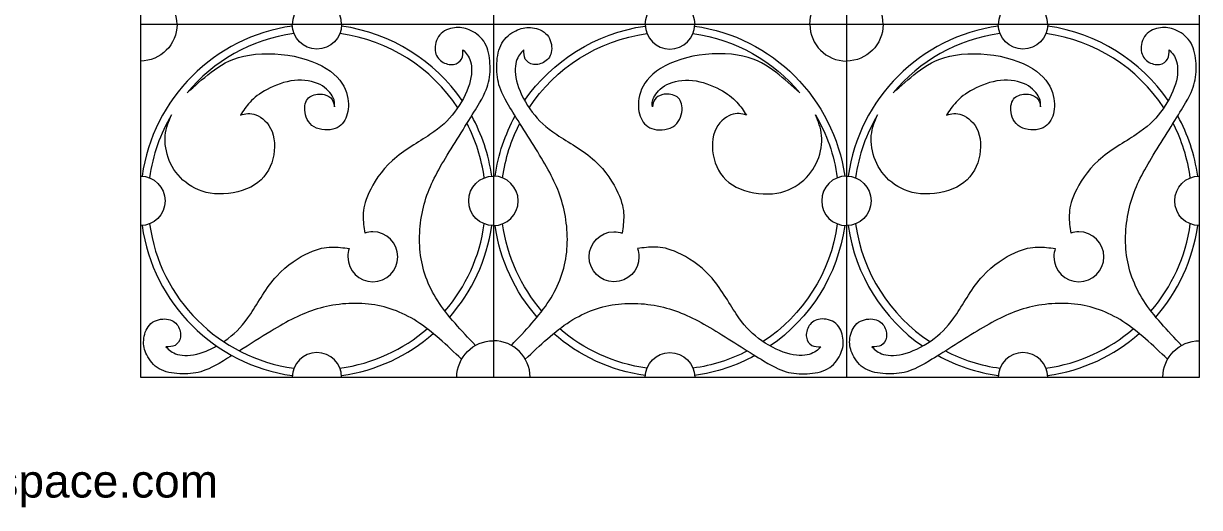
# Model space of a CAD drawing. Header units: millimetres. Extents: x -202 to 205, y -13 to 269.
# Drawn here: x 59.3 to 202, y -12.7 to 46.1 of the extents above; entities that cross this region are included whole.
import ezdxf

# ---------------------------------------------------------------- set-up
doc = ezdxf.new("R2010")
doc.units = ezdxf.units.MM
doc.header["$MEASUREMENT"] = 0
doc.layers.add('Default', color=18, linetype='Continuous')

msp = doc.modelspace()

# ---------------------------------------------------------------- linework, layer by layer
at = {"layer": 'Default', "color": 5, "lineweight": 20}
for points, knots in [([(73.49, 3.12), (73.49, 3.12), (73.49, 131.61), (73.49, 131.61), (73.49, 131.61), (201.98, 131.61), (201.98, 131.61), (201.98, 131.61), (201.98, 3.12), (201.98, 3.12), (201.98, 3.12), (73.49, 3.12), (73.49, 3.12)], [0, 0, 0, 0, 0.2, 0.2, 0.2, 0.4, 0.4, 0.4, 0.6, 0.6, 0.6, 1, 1, 1, 1]), ([(97.91, 45.95), (97.91, 47.61), (96.57, 48.95), (94.91, 48.95), (93.25, 48.95), (91.91, 47.61), (91.91, 45.95)], [0, 0, 0, 0, 0.333333, 0.333333, 0.333333, 1, 1, 1, 1]), ([(134.74, 45.95), (134.74, 47.61), (136.08, 48.95), (137.74, 48.95), (139.4, 48.95), (140.74, 47.61), (140.74, 45.95)], [0, 0, 0, 0, 0.333333, 0.333333, 0.333333, 1, 1, 1, 1]), ([(183.57, 45.95), (183.57, 47.61), (182.22, 48.95), (180.57, 48.95), (178.91, 48.95), (177.56, 47.61), (177.56, 45.95)], [0, 0, 0, 0, 0.333333, 0.333333, 0.333333, 1, 1, 1, 1]), ([(97.91, 45.95), (97.91, 44.29), (96.57, 42.95), (94.91, 42.95), (93.25, 42.95), (91.91, 44.29), (91.91, 45.95)], [0, 0, 0, 0, 0.333333, 0.333333, 0.333333, 1, 1, 1, 1]), ([(134.74, 45.95), (134.74, 44.29), (136.08, 42.95), (137.74, 42.95), (139.4, 42.95), (140.74, 44.29), (140.74, 45.95)], [0, 0, 0, 0, 0.333333, 0.333333, 0.333333, 1, 1, 1, 1]), ([(183.57, 45.95), (183.57, 44.29), (182.22, 42.95), (180.57, 42.95), (178.91, 42.95), (177.56, 44.29), (177.56, 45.95)], [0, 0, 0, 0, 0.333333, 0.333333, 0.333333, 1, 1, 1, 1]), ([(114.15, 7), (112.45, 8.77), (110.75, 10.55), (109.56, 12.41), (108.36, 14.27), (107.67, 16.21), (107.44, 18.29), (107.22, 20.36), (107.46, 22.56), (108.03, 24.5), (108.61, 26.44), (109.52, 28.11), (110.73, 30.09), (111.93, 32.08), (113.42, 34.37), (114.32, 35.88), (115.23, 37.39), (115.55, 38.12), (115.73, 38.93), (115.92, 39.74), (115.97, 40.64), (115.88, 41.52), (115.8, 42.4), (115.59, 43.27), (115.14, 43.92), (114.69, 44.57), (114.01, 45.02), (113.39, 45.28), (112.77, 45.54), (112.22, 45.62), (111.59, 45.53), (110.96, 45.45), (110.25, 45.19), (109.81, 44.68), (109.37, 44.16), (109.2, 43.38), (109.26, 42.77), (109.33, 42.16), (109.64, 41.72), (110.06, 41.43), (110.49, 41.15), (111.02, 41.02), (111.47, 41.09), (111.92, 41.16), (112.28, 41.42), (112.45, 41.74), (112.63, 42.07), (112.63, 42.47), (112.63, 42.86), (113, 42.48), (113.36, 42.11), (113.55, 41.44), (113.74, 40.77), (113.75, 39.81), (113.41, 38.7), (113.07, 37.59), (112.39, 36.33), (111.62, 35.3), (110.84, 34.27), (109.98, 33.47), (108.62, 32.57), (107.27, 31.67), (105.44, 30.67), (104.06, 29.42), (102.67, 28.17), (101.75, 26.67), (101.22, 25.51), (100.68, 24.35), (100.54, 23.53), (100.52, 22.78), (100.5, 22.02), (100.61, 21.32), (100.72, 20.62)], [0, 0, 0, 0, 0.04, 0.04, 0.04, 0.08, 0.08, 0.08, 0.12, 0.12, 0.12, 0.16, 0.16, 0.16, 0.2, 0.2, 0.2, 0.24, 0.24, 0.24, 0.28, 0.28, 0.28, 0.32, 0.32, 0.32, 0.36, 0.36, 0.36, 0.4, 0.4, 0.4, 0.44, 0.44, 0.44, 0.48, 0.48, 0.48, 0.52, 0.52, 0.52, 0.56, 0.56, 0.56, 0.6, 0.6, 0.6, 0.64, 0.64, 0.64, 0.68, 0.68, 0.68, 0.72, 0.72, 0.72, 0.76, 0.76, 0.76, 0.8, 0.8, 0.8, 0.84, 0.84, 0.84, 0.88, 0.88, 0.88, 0.92, 0.92, 0.92, 1, 1, 1, 1]), ([(118.5, 7), (120.2, 8.77), (121.9, 10.55), (123.09, 12.41), (124.29, 14.27), (124.98, 16.21), (125.21, 18.29), (125.43, 20.36), (125.19, 22.56), (124.61, 24.5), (124.04, 26.44), (123.12, 28.11), (121.92, 30.09), (120.72, 32.08), (119.23, 34.37), (118.32, 35.88), (117.42, 37.39), (117.1, 38.12), (116.92, 38.93), (116.73, 39.74), (116.68, 40.64), (116.76, 41.52), (116.84, 42.4), (117.06, 43.27), (117.51, 43.92), (117.96, 44.57), (118.64, 45.02), (119.26, 45.28), (119.87, 45.54), (120.42, 45.62), (121.05, 45.53), (121.68, 45.45), (122.39, 45.19), (122.84, 44.68), (123.28, 44.16), (123.45, 43.38), (123.38, 42.77), (123.32, 42.16), (123.01, 41.72), (122.58, 41.43), (122.16, 41.15), (121.62, 41.02), (121.18, 41.09), (120.73, 41.16), (120.37, 41.42), (120.19, 41.74), (120.02, 42.07), (120.02, 42.47), (120.02, 42.86), (119.65, 42.48), (119.28, 42.11), (119.1, 41.44), (118.91, 40.77), (118.9, 39.81), (119.24, 38.7), (119.57, 37.59), (120.26, 36.33), (121.03, 35.3), (121.81, 34.27), (122.67, 33.47), (124.02, 32.57), (125.37, 31.67), (127.21, 30.67), (128.59, 29.42), (129.97, 28.17), (130.9, 26.67), (131.43, 25.51), (131.96, 24.35), (132.11, 23.53), (132.13, 22.78), (132.14, 22.02), (132.04, 21.32), (131.93, 20.62)], [0, 0, 0, 0, 0.04, 0.04, 0.04, 0.08, 0.08, 0.08, 0.12, 0.12, 0.12, 0.16, 0.16, 0.16, 0.2, 0.2, 0.2, 0.24, 0.24, 0.24, 0.28, 0.28, 0.28, 0.32, 0.32, 0.32, 0.36, 0.36, 0.36, 0.4, 0.4, 0.4, 0.44, 0.44, 0.44, 0.48, 0.48, 0.48, 0.52, 0.52, 0.52, 0.56, 0.56, 0.56, 0.6, 0.6, 0.6, 0.64, 0.64, 0.64, 0.68, 0.68, 0.68, 0.72, 0.72, 0.72, 0.76, 0.76, 0.76, 0.8, 0.8, 0.8, 0.84, 0.84, 0.84, 0.88, 0.88, 0.88, 0.92, 0.92, 0.92, 1, 1, 1, 1]), ([(199.8, 7), (198.11, 8.77), (196.41, 10.55), (195.21, 12.41), (194.02, 14.27), (193.32, 16.21), (193.1, 18.29), (192.87, 20.36), (193.11, 22.56), (193.69, 24.5), (194.27, 26.44), (195.18, 28.11), (196.38, 30.09), (197.59, 32.08), (199.08, 34.37), (199.98, 35.88), (200.89, 37.39), (201.2, 38.12), (201.39, 38.93), (201.57, 39.74), (201.62, 40.64), (201.54, 41.52), (201.46, 42.4), (201.24, 43.27), (200.8, 43.92), (200.35, 44.57), (199.66, 45.02), (199.05, 45.28), (198.43, 45.54), (197.88, 45.62), (197.25, 45.53), (196.62, 45.45), (195.91, 45.19), (195.47, 44.68), (195.03, 44.16), (194.85, 43.38), (194.92, 42.77), (194.99, 42.16), (195.3, 41.72), (195.72, 41.43), (196.14, 41.15), (196.68, 41.02), (197.13, 41.09), (197.58, 41.16), (197.93, 41.42), (198.11, 41.74), (198.29, 42.07), (198.29, 42.47), (198.29, 42.86), (198.65, 42.48), (199.02, 42.11), (199.21, 41.44), (199.39, 40.77), (199.4, 39.81), (199.07, 38.7), (198.73, 37.59), (198.05, 36.33), (197.27, 35.3), (196.5, 34.27), (195.63, 33.47), (194.28, 32.57), (192.93, 31.67), (191.09, 30.67), (189.71, 29.42), (188.33, 28.17), (187.41, 26.67), (186.87, 25.51), (186.34, 24.35), (186.2, 23.53), (186.18, 22.78), (186.16, 22.02), (186.27, 21.32), (186.37, 20.62)], [0, 0, 0, 0, 0.04, 0.04, 0.04, 0.08, 0.08, 0.08, 0.12, 0.12, 0.12, 0.16, 0.16, 0.16, 0.2, 0.2, 0.2, 0.24, 0.24, 0.24, 0.28, 0.28, 0.28, 0.32, 0.32, 0.32, 0.36, 0.36, 0.36, 0.4, 0.4, 0.4, 0.44, 0.44, 0.44, 0.48, 0.48, 0.48, 0.52, 0.52, 0.52, 0.56, 0.56, 0.56, 0.6, 0.6, 0.6, 0.64, 0.64, 0.64, 0.68, 0.68, 0.68, 0.72, 0.72, 0.72, 0.76, 0.76, 0.76, 0.8, 0.8, 0.8, 0.84, 0.84, 0.84, 0.88, 0.88, 0.88, 0.92, 0.92, 0.92, 1, 1, 1, 1]), ([(79.15, 37.63), (80.08, 38.47), (81.01, 39.32), (82.07, 40.13), (83.12, 40.94), (84.29, 41.71), (86.04, 42.1), (87.79, 42.48), (90.12, 42.48), (92.15, 42.07), (94.17, 41.66), (95.89, 40.85), (96.98, 39.91), (98.06, 38.97), (98.5, 37.91), (98.66, 36.97), (98.83, 36.04), (98.71, 35.22), (98.41, 34.56), (98.11, 33.9), (97.62, 33.4), (96.83, 33.22), (96.05, 33.03), (94.97, 33.17), (94.31, 33.69), (93.65, 34.21), (93.41, 35.11), (93.44, 35.81), (93.46, 36.51), (93.75, 37), (94.21, 37.25), (94.67, 37.51), (95.31, 37.53), (95.78, 37.43), (96.25, 37.32), (96.56, 37.1), (96.74, 36.84), (96.92, 36.57), (96.98, 36.27), (97.04, 35.96), (97.07, 36.29), (97.1, 36.63), (96.86, 37.11), (96.62, 37.59), (96.11, 38.22), (95.29, 38.64), (94.47, 39.06), (93.34, 39.27), (92.18, 39.14), (91.01, 39.02), (89.79, 38.56), (88.87, 38.06), (87.94, 37.57), (87.29, 37.04), (86.8, 36.51), (86.31, 35.99), (85.98, 35.47), (85.64, 34.95), (86.22, 35.09), (86.79, 35.24), (87.51, 34.97), (88.22, 34.7), (89.06, 34.02), (89.47, 32.94), (89.88, 31.86), (89.85, 30.39), (89.42, 29.14), (88.99, 27.89), (88.15, 26.86), (86.88, 26.2), (85.61, 25.55), (83.91, 25.27), (82.48, 25.4), (81.05, 25.52), (79.9, 26.05), (78.99, 26.78), (78.08, 27.5), (77.41, 28.43), (77, 29.43), (76.59, 30.44), (76.42, 31.52), (76.51, 32.46), (76.6, 33.4), (76.93, 34.18), (77.27, 34.97)], [0, 0, 0, 0, 0.034483, 0.034483, 0.034483, 0.068966, 0.068966, 0.068966, 0.103448, 0.103448, 0.103448, 0.137931, 0.137931, 0.137931, 0.172414, 0.172414, 0.172414, 0.206897, 0.206897, 0.206897, 0.241379, 0.241379, 0.241379, 0.275862, 0.275862, 0.275862, 0.310345, 0.310345, 0.310345, 0.344828, 0.344828, 0.344828, 0.37931, 0.37931, 0.37931, 0.413793, 0.413793, 0.413793, 0.448276, 0.448276, 0.448276, 0.482759, 0.482759, 0.482759, 0.517241, 0.517241, 0.517241, 0.551724, 0.551724, 0.551724, 0.586207, 0.586207, 0.586207, 0.62069, 0.62069, 0.62069, 0.655172, 0.655172, 0.655172, 0.689655, 0.689655, 0.689655, 0.724138, 0.724138, 0.724138, 0.758621, 0.758621, 0.758621, 0.793103, 0.793103, 0.793103, 0.827586, 0.827586, 0.827586, 0.862069, 0.862069, 0.862069, 0.896552, 0.896552, 0.896552, 0.931034, 0.931034, 0.931034, 1, 1, 1, 1]), ([(153.5, 37.63), (152.57, 38.47), (151.64, 39.32), (150.58, 40.13), (149.53, 40.94), (148.36, 41.71), (146.6, 42.1), (144.85, 42.48), (142.53, 42.48), (140.5, 42.07), (138.48, 41.66), (136.75, 40.85), (135.67, 39.91), (134.59, 38.97), (134.15, 37.91), (133.98, 36.97), (133.82, 36.04), (133.93, 35.22), (134.24, 34.56), (134.54, 33.9), (135.03, 33.4), (135.82, 33.22), (136.6, 33.03), (137.68, 33.17), (138.34, 33.69), (138.99, 34.21), (139.24, 35.11), (139.21, 35.81), (139.19, 36.51), (138.9, 37), (138.44, 37.25), (137.98, 37.51), (137.34, 37.53), (136.87, 37.43), (136.4, 37.32), (136.09, 37.1), (135.91, 36.84), (135.72, 36.57), (135.67, 36.27), (135.61, 35.96), (135.58, 36.29), (135.55, 36.63), (135.79, 37.11), (136.03, 37.59), (136.54, 38.22), (137.36, 38.64), (138.18, 39.06), (139.3, 39.27), (140.47, 39.14), (141.64, 39.02), (142.85, 38.56), (143.78, 38.06), (144.71, 37.57), (145.35, 37.04), (145.84, 36.51), (146.34, 35.99), (146.67, 35.47), (147.01, 34.95), (146.43, 35.09), (145.85, 35.24), (145.14, 34.97), (144.43, 34.7), (143.58, 34.02), (143.17, 32.94), (142.77, 31.86), (142.79, 30.39), (143.23, 29.14), (143.66, 27.89), (144.5, 26.86), (145.77, 26.2), (147.04, 25.55), (148.74, 25.27), (150.17, 25.4), (151.6, 25.52), (152.75, 26.05), (153.66, 26.78), (154.57, 27.5), (155.23, 28.43), (155.65, 29.43), (156.06, 30.44), (156.22, 31.52), (156.14, 32.46), (156.05, 33.4), (155.71, 34.18), (155.38, 34.97)], [0, 0, 0, 0, 0.034483, 0.034483, 0.034483, 0.068966, 0.068966, 0.068966, 0.103448, 0.103448, 0.103448, 0.137931, 0.137931, 0.137931, 0.172414, 0.172414, 0.172414, 0.206897, 0.206897, 0.206897, 0.241379, 0.241379, 0.241379, 0.275862, 0.275862, 0.275862, 0.310345, 0.310345, 0.310345, 0.344828, 0.344828, 0.344828, 0.37931, 0.37931, 0.37931, 0.413793, 0.413793, 0.413793, 0.448276, 0.448276, 0.448276, 0.482759, 0.482759, 0.482759, 0.517241, 0.517241, 0.517241, 0.551724, 0.551724, 0.551724, 0.586207, 0.586207, 0.586207, 0.62069, 0.62069, 0.62069, 0.655172, 0.655172, 0.655172, 0.689655, 0.689655, 0.689655, 0.724138, 0.724138, 0.724138, 0.758621, 0.758621, 0.758621, 0.793103, 0.793103, 0.793103, 0.827586, 0.827586, 0.827586, 0.862069, 0.862069, 0.862069, 0.896552, 0.896552, 0.896552, 0.931034, 0.931034, 0.931034, 1, 1, 1, 1]), ([(164.8, 37.63), (165.74, 38.47), (166.67, 39.32), (167.72, 40.13), (168.78, 40.94), (169.95, 41.71), (171.7, 42.1), (173.45, 42.48), (175.78, 42.48), (177.8, 42.07), (179.83, 41.66), (181.55, 40.85), (182.63, 39.91), (183.72, 38.97), (184.16, 37.91), (184.32, 36.97), (184.48, 36.04), (184.37, 35.22), (184.07, 34.56), (183.76, 33.9), (183.27, 33.4), (182.49, 33.22), (181.7, 33.03), (180.63, 33.17), (179.97, 33.69), (179.31, 34.21), (179.07, 35.11), (179.09, 35.81), (179.12, 36.51), (179.41, 37), (179.87, 37.25), (180.33, 37.51), (180.96, 37.53), (181.44, 37.43), (181.91, 37.32), (182.21, 37.1), (182.4, 36.84), (182.58, 36.57), (182.64, 36.27), (182.7, 35.96), (182.72, 36.29), (182.75, 36.63), (182.51, 37.11), (182.27, 37.59), (181.76, 38.22), (180.94, 38.64), (180.13, 39.06), (179, 39.27), (177.83, 39.14), (176.66, 39.02), (175.45, 38.56), (174.52, 38.06), (173.6, 37.57), (172.95, 37.04), (172.46, 36.51), (171.97, 35.99), (171.63, 35.47), (171.3, 34.95), (171.87, 35.09), (172.45, 35.24), (173.16, 34.97), (173.87, 34.7), (174.72, 34.02), (175.13, 32.94), (175.54, 31.86), (175.51, 30.39), (175.08, 29.14), (174.64, 27.89), (173.81, 26.86), (172.54, 26.2), (171.27, 25.55), (169.56, 25.27), (168.14, 25.4), (166.71, 25.52), (165.55, 26.05), (164.64, 26.78), (163.73, 27.5), (163.07, 28.43), (162.66, 29.43), (162.24, 30.44), (162.08, 31.52), (162.17, 32.46), (162.25, 33.4), (162.59, 34.18), (162.93, 34.97)], [0, 0, 0, 0, 0.034483, 0.034483, 0.034483, 0.068966, 0.068966, 0.068966, 0.103448, 0.103448, 0.103448, 0.137931, 0.137931, 0.137931, 0.172414, 0.172414, 0.172414, 0.206897, 0.206897, 0.206897, 0.241379, 0.241379, 0.241379, 0.275862, 0.275862, 0.275862, 0.310345, 0.310345, 0.310345, 0.344828, 0.344828, 0.344828, 0.37931, 0.37931, 0.37931, 0.413793, 0.413793, 0.413793, 0.448276, 0.448276, 0.448276, 0.482759, 0.482759, 0.482759, 0.517241, 0.517241, 0.517241, 0.551724, 0.551724, 0.551724, 0.586207, 0.586207, 0.586207, 0.62069, 0.62069, 0.62069, 0.655172, 0.655172, 0.655172, 0.689655, 0.689655, 0.689655, 0.724138, 0.724138, 0.724138, 0.758621, 0.758621, 0.758621, 0.793103, 0.793103, 0.793103, 0.827586, 0.827586, 0.827586, 0.862069, 0.862069, 0.862069, 0.896552, 0.896552, 0.896552, 0.931034, 0.931034, 0.931034, 1, 1, 1, 1]), ([(73.5, 27.54), (75.15, 27.54), (76.5, 26.19), (76.5, 24.53), (76.5, 22.88), (75.15, 21.53), (73.5, 21.53)], [0, 0, 0, 0, 0.333333, 0.333333, 0.333333, 1, 1, 1, 1]), ([(116.32, 21.53), (114.67, 21.53), (113.32, 22.88), (113.32, 24.53), (113.32, 26.19), (114.67, 27.54), (116.32, 27.54)], [0, 0, 0, 0, 0.333333, 0.333333, 0.333333, 1, 1, 1, 1]), ([(116.32, 21.53), (117.98, 21.53), (119.33, 22.88), (119.33, 24.53), (119.33, 26.19), (117.98, 27.54), (116.32, 27.54)], [0, 0, 0, 0, 0.333333, 0.333333, 0.333333, 1, 1, 1, 1]), ([(159.15, 27.54), (157.49, 27.54), (156.15, 26.19), (156.15, 24.53), (156.15, 22.88), (157.49, 21.53), (159.15, 21.53)], [0, 0, 0, 0, 0.333333, 0.333333, 0.333333, 1, 1, 1, 1]), ([(159.15, 27.54), (160.81, 27.54), (162.15, 26.19), (162.15, 24.53), (162.15, 22.88), (160.81, 21.53), (159.15, 21.53)], [0, 0, 0, 0, 0.333333, 0.333333, 0.333333, 1, 1, 1, 1]), ([(201.98, 21.53), (200.32, 21.53), (198.98, 22.88), (198.98, 24.53), (198.98, 26.19), (200.32, 27.54), (201.98, 27.54)], [0, 0, 0, 0, 0.333333, 0.333333, 0.333333, 1, 1, 1, 1]), ([(98.83, 18.74), (98.72, 18.43), (98.66, 18.1), (98.66, 17.75), (98.66, 16.08), (100.02, 14.72), (101.69, 14.72), (103.37, 14.72), (104.72, 16.08), (104.72, 17.75), (104.72, 19.42), (103.37, 20.78), (101.69, 20.78), (101.35, 20.78), (101.02, 20.72), (100.72, 20.62)], [0, 0, 0, 0, 0.166667, 0.166667, 0.166667, 0.333333, 0.333333, 0.333333, 0.5, 0.5, 0.5, 0.666667, 0.666667, 0.666667, 1, 1, 1, 1]), ([(133.82, 18.74), (133.93, 18.43), (133.98, 18.1), (133.98, 17.75), (133.98, 16.08), (132.63, 14.72), (130.95, 14.72), (129.28, 14.72), (127.93, 16.08), (127.93, 17.75), (127.93, 19.42), (129.28, 20.78), (130.95, 20.78), (131.3, 20.78), (131.62, 20.72), (131.93, 20.62)], [0, 0, 0, 0, 0.166667, 0.166667, 0.166667, 0.333333, 0.333333, 0.333333, 0.5, 0.5, 0.5, 0.666667, 0.666667, 0.666667, 1, 1, 1, 1]), ([(184.48, 18.74), (184.38, 18.43), (184.32, 18.1), (184.32, 17.75), (184.32, 16.08), (185.68, 14.72), (187.35, 14.72), (189.02, 14.72), (190.38, 16.08), (190.38, 17.75), (190.38, 19.42), (189.02, 20.78), (187.35, 20.78), (187.01, 20.78), (186.68, 20.72), (186.37, 20.62)], [0, 0, 0, 0, 0.166667, 0.166667, 0.166667, 0.333333, 0.333333, 0.333333, 0.5, 0.5, 0.5, 0.666667, 0.666667, 0.666667, 1, 1, 1, 1]), ([(83.6, 7.45), (83.79, 7.57), (83.97, 7.7), (84.15, 7.84), (85.18, 8.61), (85.98, 9.48), (86.88, 10.83), (87.77, 12.18), (88.78, 14.02), (90.03, 15.4), (91.28, 16.78), (92.78, 17.7), (93.94, 18.24), (95.1, 18.77), (95.91, 18.91), (96.67, 18.93), (97.43, 18.95), (98.13, 18.84), (98.83, 18.74)], [0, 0, 0, 0, 0.142857, 0.142857, 0.142857, 0.285714, 0.285714, 0.285714, 0.428571, 0.428571, 0.428571, 0.571429, 0.571429, 0.571429, 0.714286, 0.714286, 0.714286, 1, 1, 1, 1]), ([(120.19, 5.31), (121.97, 7), (123.75, 8.7), (125.61, 9.9), (127.47, 11.09), (129.41, 11.79), (131.49, 12.01), (133.56, 12.24), (135.76, 12), (137.7, 11.42), (139.64, 10.84), (141.31, 9.93), (143.29, 8.73), (145.28, 7.52), (147.57, 6.03), (149.08, 5.13), (150.59, 4.22), (151.32, 3.91), (152.13, 3.72), (152.95, 3.54), (153.84, 3.49), (154.72, 3.57), (155.6, 3.65), (156.47, 3.87), (157.12, 4.31), (157.77, 4.76), (158.22, 5.45), (158.48, 6.06), (158.74, 6.68), (158.82, 7.23), (158.73, 7.86), (158.65, 8.49), (158.39, 9.2), (157.88, 9.64), (157.36, 10.08), (156.58, 10.26), (155.97, 10.19), (155.36, 10.12), (154.92, 9.81), (154.63, 9.39), (154.35, 8.97), (154.22, 8.43), (154.29, 7.98), (154.36, 7.53), (154.62, 7.18), (154.94, 7), (155.27, 6.82), (155.67, 6.82), (156.06, 6.82), (155.69, 6.46), (155.31, 6.09), (154.64, 5.9), (153.97, 5.72), (153.01, 5.71), (151.9, 6.04), (150.79, 6.38), (149.53, 7.06), (148.5, 7.84), (147.47, 8.61), (146.67, 9.48), (145.77, 10.83), (144.87, 12.18), (143.87, 14.02), (142.62, 15.4), (141.37, 16.78), (139.87, 17.7), (138.71, 18.24), (137.55, 18.77), (136.73, 18.91), (135.98, 18.93), (135.22, 18.95), (134.52, 18.84), (133.82, 18.74)], [0, 0, 0, 0, 0.04, 0.04, 0.04, 0.08, 0.08, 0.08, 0.12, 0.12, 0.12, 0.16, 0.16, 0.16, 0.2, 0.2, 0.2, 0.24, 0.24, 0.24, 0.28, 0.28, 0.28, 0.32, 0.32, 0.32, 0.36, 0.36, 0.36, 0.4, 0.4, 0.4, 0.44, 0.44, 0.44, 0.48, 0.48, 0.48, 0.52, 0.52, 0.52, 0.56, 0.56, 0.56, 0.6, 0.6, 0.6, 0.64, 0.64, 0.64, 0.68, 0.68, 0.68, 0.72, 0.72, 0.72, 0.76, 0.76, 0.76, 0.8, 0.8, 0.8, 0.84, 0.84, 0.84, 0.88, 0.88, 0.88, 0.92, 0.92, 0.92, 1, 1, 1, 1]), ([(198.11, 5.31), (196.33, 7), (194.56, 8.7), (192.69, 9.9), (190.83, 11.09), (188.89, 11.79), (186.82, 12.01), (184.75, 12.24), (182.54, 12), (180.6, 11.42), (178.67, 10.84), (176.99, 9.93), (175.01, 8.73), (173.03, 7.52), (170.74, 6.03), (169.23, 5.13), (167.72, 4.22), (166.99, 3.91), (166.17, 3.72), (165.36, 3.54), (164.46, 3.49), (163.58, 3.57), (162.7, 3.65), (161.84, 3.87), (161.18, 4.31), (160.53, 4.76), (160.09, 5.45), (159.83, 6.06), (159.57, 6.68), (159.49, 7.23), (159.57, 7.86), (159.66, 8.49), (159.91, 9.2), (160.43, 9.64), (160.94, 10.08), (161.72, 10.26), (162.34, 10.19), (162.95, 10.12), (163.39, 9.81), (163.67, 9.39), (163.96, 8.97), (164.08, 8.43), (164.01, 7.98), (163.95, 7.53), (163.69, 7.18), (163.36, 7), (163.03, 6.82), (162.64, 6.82), (162.24, 6.82), (162.62, 6.46), (162.99, 6.09), (163.66, 5.9), (164.33, 5.72), (165.29, 5.71), (166.4, 6.04), (167.52, 6.38), (168.78, 7.06), (169.81, 7.84), (170.83, 8.61), (171.63, 9.48), (172.53, 10.83), (173.43, 12.18), (174.43, 14.02), (175.68, 15.4), (176.93, 16.78), (178.43, 17.7), (179.59, 18.24), (180.75, 18.77), (181.57, 18.91), (182.33, 18.93), (183.09, 18.95), (183.78, 18.84), (184.48, 18.74)], [0, 0, 0, 0, 0.04, 0.04, 0.04, 0.08, 0.08, 0.08, 0.12, 0.12, 0.12, 0.16, 0.16, 0.16, 0.2, 0.2, 0.2, 0.24, 0.24, 0.24, 0.28, 0.28, 0.28, 0.32, 0.32, 0.32, 0.36, 0.36, 0.36, 0.4, 0.4, 0.4, 0.44, 0.44, 0.44, 0.48, 0.48, 0.48, 0.52, 0.52, 0.52, 0.56, 0.56, 0.56, 0.6, 0.6, 0.6, 0.64, 0.64, 0.64, 0.68, 0.68, 0.68, 0.72, 0.72, 0.72, 0.76, 0.76, 0.76, 0.8, 0.8, 0.8, 0.84, 0.84, 0.84, 0.88, 0.88, 0.88, 0.92, 0.92, 0.92, 1, 1, 1, 1]), ([(112.45, 5.31), (110.68, 7), (108.9, 8.7), (107.04, 9.9), (105.18, 11.09), (103.23, 11.79), (101.16, 12.01), (99.09, 12.24), (96.89, 12), (94.95, 11.42), (93.01, 10.84), (91.33, 9.93), (89.35, 8.73), (88.1, 7.97), (86.73, 7.09), (85.5, 6.32)], [0, 0, 0, 0, 0.166667, 0.166667, 0.166667, 0.333333, 0.333333, 0.333333, 0.5, 0.5, 0.5, 0.666667, 0.666667, 0.666667, 1, 1, 1, 1]), ([(84.6, 5.76), (84.23, 5.53), (83.88, 5.32), (83.57, 5.13), (82.06, 4.22), (81.33, 3.91), (80.52, 3.72), (79.7, 3.54), (78.81, 3.49), (77.93, 3.57), (77.04, 3.65), (76.18, 3.87), (75.53, 4.31), (74.87, 4.76), (74.43, 5.45), (74.17, 6.06), (73.91, 6.68), (73.83, 7.23), (73.92, 7.86), (74, 8.49), (74.26, 9.2), (74.77, 9.64), (75.29, 10.08), (76.07, 10.26), (76.68, 10.19), (77.29, 10.12), (77.73, 9.81), (78.02, 9.39), (78.3, 8.97), (78.42, 8.43), (78.36, 7.98), (78.29, 7.53), (78.03, 7.18), (77.7, 7), (77.38, 6.82), (76.98, 6.82), (76.59, 6.82), (76.96, 6.46), (77.34, 6.09), (78.01, 5.9), (78.67, 5.72), (79.64, 5.71), (80.75, 6.04), (81.38, 6.24), (82.07, 6.54), (82.73, 6.92)], [0, 0, 0, 0, 0.0625, 0.0625, 0.0625, 0.125, 0.125, 0.125, 0.1875, 0.1875, 0.1875, 0.25, 0.25, 0.25, 0.3125, 0.3125, 0.3125, 0.375, 0.375, 0.375, 0.4375, 0.4375, 0.4375, 0.5, 0.5, 0.5, 0.5625, 0.5625, 0.5625, 0.625, 0.625, 0.625, 0.6875, 0.6875, 0.6875, 0.75, 0.75, 0.75, 0.8125, 0.8125, 0.8125, 0.875, 0.875, 0.875, 1, 1, 1, 1]), ([(97.91, 3.12), (97.91, 4.78), (96.57, 6.12), (94.91, 6.12), (93.25, 6.12), (91.91, 4.78), (91.91, 3.12)], [0, 0, 0, 0, 0.333333, 0.333333, 0.333333, 1, 1, 1, 1]), ([(134.74, 3.12), (134.74, 4.78), (136.08, 6.12), (137.74, 6.12), (139.4, 6.12), (140.74, 4.78), (140.74, 3.12)], [0, 0, 0, 0, 0.333333, 0.333333, 0.333333, 1, 1, 1, 1]), ([(183.57, 3.12), (183.57, 4.78), (182.22, 6.12), (180.57, 6.12), (178.91, 6.12), (177.56, 4.78), (177.56, 3.12)], [0, 0, 0, 0, 0.333333, 0.333333, 0.333333, 1, 1, 1, 1])]:
    msp.add_open_spline(points, degree=3, knots=knots, dxfattribs=at)
for points in [[(116.32, 131.61), (116.32, 131.61), (116.32, 3.12), (116.32, 3.12)], [(159.15, 131.61), (159.15, 131.61), (159.15, 3.12), (159.15, 3.12)], [(77.94, 45.95), (77.94, 48.4), (75.95, 50.39), (73.5, 50.39)], [(154.71, 45.95), (154.71, 48.4), (156.7, 50.39), (159.15, 50.39)], [(163.6, 45.95), (163.6, 48.4), (161.61, 50.39), (159.15, 50.39)], [(77.94, 45.95), (77.94, 43.49), (75.95, 41.5), (73.5, 41.5)], [(201.98, 45.95), (201.98, 45.95), (73.5, 45.95), (73.5, 45.95)], [(91.91, 45.74), (82.48, 44.42), (75.02, 36.96), (73.7, 27.53)], [(112.53, 36.7), (109.21, 41.51), (103.96, 44.89), (97.9, 45.74)], [(120.11, 36.7), (123.44, 41.51), (128.69, 44.89), (134.74, 45.74)], [(140.73, 45.74), (150.16, 44.42), (157.62, 36.96), (158.94, 27.53)], [(154.71, 45.95), (154.71, 43.49), (156.7, 41.5), (159.15, 41.5)], [(163.6, 45.95), (163.6, 43.49), (161.61, 41.5), (159.15, 41.5)], [(177.57, 45.74), (168.14, 44.42), (160.68, 36.96), (159.36, 27.53)], [(198.19, 36.7), (194.86, 41.51), (189.62, 44.89), (183.56, 45.74)], [(92.12, 44.84), (86.92, 44.13), (82.34, 41.47), (79.15, 37.63)], [(112, 35.84), (108.82, 40.64), (103.67, 44.02), (97.7, 44.84)], [(120.65, 35.84), (123.83, 40.64), (128.98, 44.02), (134.95, 44.84)], [(140.53, 44.84), (145.72, 44.13), (150.3, 41.47), (153.5, 37.63)], [(177.78, 44.84), (172.58, 44.13), (168, 41.47), (164.8, 37.63)], [(197.66, 35.84), (194.48, 40.64), (189.32, 44.02), (183.36, 44.84)], [(77.27, 34.97), (75.91, 32.67), (74.98, 30.09), (74.61, 27.32)], [(116.12, 27.53), (115.75, 30.15), (114.91, 32.61), (113.69, 34.84)], [(116.53, 27.53), (116.9, 30.15), (117.74, 32.61), (118.96, 34.84)], [(155.38, 34.97), (156.74, 32.67), (157.66, 30.09), (158.04, 27.32)], [(162.93, 34.97), (161.57, 32.67), (160.64, 30.09), (160.26, 27.32)], [(201.77, 27.53), (201.41, 30.15), (200.57, 32.61), (199.34, 34.84)], [(115.21, 27.32), (114.89, 29.68), (114.17, 31.9), (113.12, 33.93)], [(117.44, 27.32), (117.76, 29.68), (118.48, 31.9), (119.52, 33.93)], [(200.87, 27.32), (200.55, 29.68), (199.83, 31.9), (198.78, 33.93)], [(73.7, 21.54), (75.02, 12.11), (82.48, 4.65), (91.91, 3.33)], [(74.61, 21.75), (75.84, 12.66), (83.04, 5.47), (92.12, 4.23)], [(110.44, 11.16), (112.96, 14.09), (114.67, 17.73), (115.21, 21.75)], [(111.02, 10.43), (113.7, 13.49), (115.53, 17.32), (116.12, 21.54)], [(121.63, 10.43), (118.95, 13.49), (117.12, 17.32), (116.53, 21.54)], [(122.21, 11.16), (119.69, 14.09), (117.98, 17.73), (117.44, 21.75)], [(158.04, 21.75), (157.23, 15.78), (153.85, 10.63), (149.05, 7.45)], [(158.94, 21.54), (158.1, 15.49), (154.72, 10.24), (149.91, 6.92)], [(159.36, 21.54), (160.21, 15.49), (163.59, 10.24), (168.39, 6.92)], [(160.26, 21.75), (161.08, 15.78), (164.46, 10.63), (169.25, 7.45)], [(196.09, 11.16), (198.61, 14.09), (200.32, 17.73), (200.87, 21.75)], [(196.68, 10.43), (199.36, 13.49), (201.18, 17.32), (201.77, 21.54)], [(97.7, 4.23), (101.72, 4.78), (105.36, 6.49), (108.29, 9.01)], [(134.95, 4.23), (130.93, 4.78), (127.28, 6.49), (124.36, 9.01)], [(183.36, 4.23), (187.37, 4.78), (191.02, 6.49), (193.95, 9.01)], [(97.9, 3.33), (102.13, 3.92), (105.96, 5.75), (109.02, 8.43)], [(111.88, 3.12), (111.88, 5.57), (113.87, 7.56), (116.32, 7.56)], [(120.77, 3.12), (120.77, 5.57), (118.78, 7.56), (116.32, 7.56)], [(134.74, 3.33), (130.52, 3.92), (126.68, 5.75), (123.62, 8.43)], [(183.56, 3.33), (187.79, 3.92), (191.62, 5.75), (194.68, 8.43)], [(197.54, 3.12), (197.54, 5.57), (199.53, 7.56), (201.98, 7.56)], [(147.14, 6.32), (145.11, 5.27), (142.88, 4.55), (140.53, 4.23)], [(148.05, 5.76), (145.82, 4.53), (143.35, 3.69), (140.73, 3.33)], [(170.26, 5.76), (172.48, 4.53), (174.95, 3.69), (177.57, 3.33)], [(171.16, 6.32), (173.19, 5.27), (175.42, 4.55), (177.78, 4.23)]]:
    msp.add_open_spline(points, degree=3, dxfattribs=at)

# ---------------------------------------------------------------- texts
at = {"layer": 'Default', "color": 5, "insert": (17.72, -7.47), "char_height": 4, "width": 68.3614, "attachment_point": 1, "line_spacing_factor": 0.963855}
msp.add_mtext('\\fArial;www.craftsmanspace.com', dxfattribs=at)

doc.saveas('drawing.dxf')
